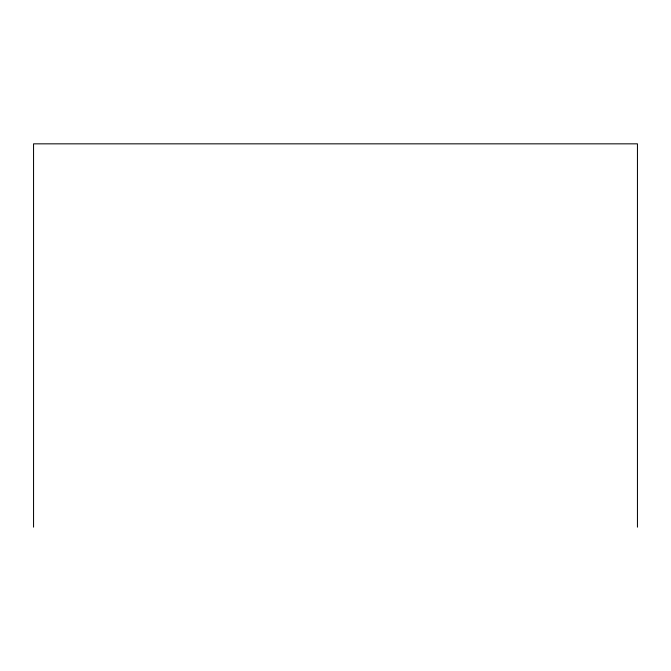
<?xml version="1.0" encoding="UTF-8"?>
<svg xmlns="http://www.w3.org/2000/svg" width="671" height="671" viewBox="0 0 671 671"><rect width="100%" height="100%" fill="white"/><g stroke="black" fill="none" stroke-linecap="round" stroke-linejoin="round"><path stroke-width="1.01" d="M637.45 527.163L637.45 143.837L33.55 143.837L33.55 527.163"/></g></svg>
